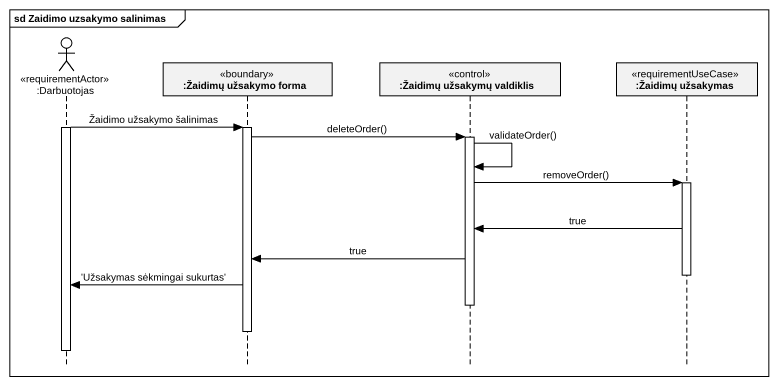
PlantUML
@startuml
mainframe sd Zaidimo uzsakymo salinimas
hide footbox
actor ":Darbuotojas" as Darbuotojas <<requirementActor>>
participant ":Žaidimų užsakymo forma" as Žaidimų_užsakymo_forma <<boundary>>
participant ":Žaidimų užsakymų valdiklis" as Žaidimų_užsakymų_valdiklis <<control>>
participant ":Žaidimų užsakymas" as Žaidimų_užsakymas <<requirementUseCase>>

activate Darbuotojas
Darbuotojas -> Žaidimų_užsakymo_forma : Žaidimo užsakymo šalinimas
activate Žaidimų_užsakymo_forma
Žaidimų_užsakymo_forma -> Žaidimų_užsakymų_valdiklis : deleteOrder()
activate Žaidimų_užsakymų_valdiklis
Žaidimų_užsakymų_valdiklis -> Žaidimų_užsakymų_valdiklis : validateOrder()
Žaidimų_užsakymų_valdiklis -> Žaidimų_užsakymas : removeOrder()
activate Žaidimų_užsakymas
Žaidimų_užsakymas -> Žaidimų_užsakymų_valdiklis : true
Žaidimų_užsakymų_valdiklis -> Žaidimų_užsakymo_forma : true
deactivate Žaidimų_užsakymas
Žaidimų_užsakymo_forma -> Darbuotojas : 'Užsakymas sėkmingai sukurtas'
deactivate Žaidimų_užsakymų_valdiklis
deactivate Žaidimų_užsakymo_forma
deactivate Darbuotojas
@enduml
